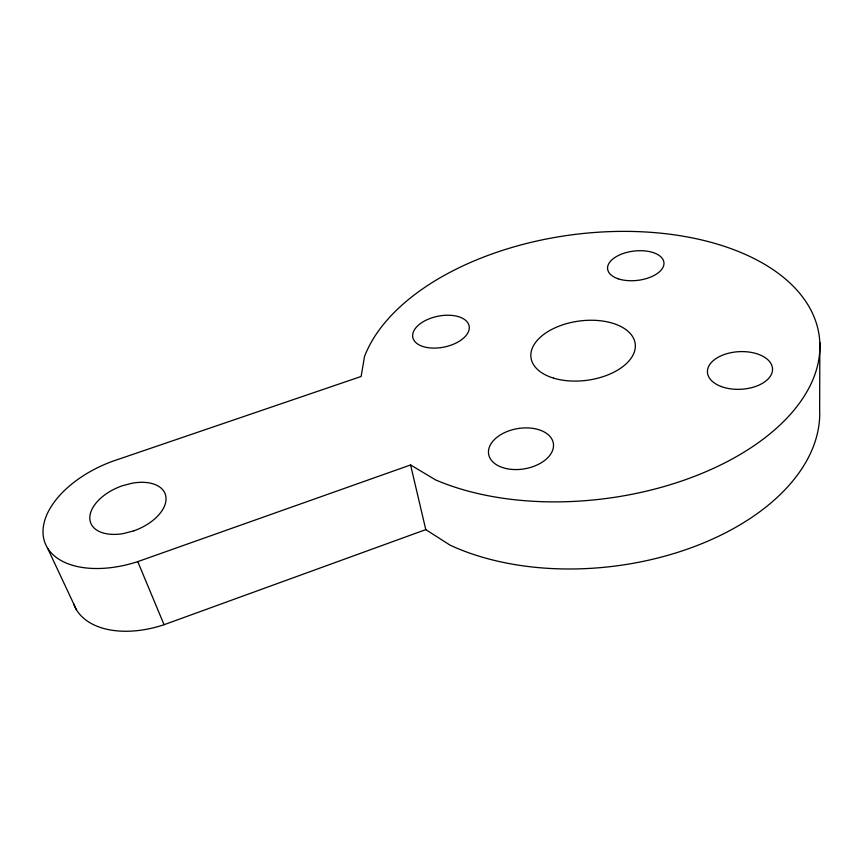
<?xml version="1.0" encoding="UTF-8"?>
<svg xmlns="http://www.w3.org/2000/svg" width="863" height="863" viewBox="0 0 863 863"><rect width="100%" height="100%" fill="white"/><g stroke="black" fill="none" stroke-linecap="round" stroke-linejoin="round"><path stroke-width="1.29" d="M819.85 342.525L819.645 409.655A223.733 136.505 -7.1 0 1 691.662 547.584A223.733 136.505 -7.1 0 1 450.044 545.136L425.783 529.612L410.583 464.952L137.756 561.63A88.824 51.456 -21.6 0 1 43.517 537.563A88.824 51.456 -21.6 0 1 119.105 459.062L361.122 376.484L364.52 356.484A231.996 132.934 -7.5 0 1 677.854 235.351A231.996 132.934 -7.5 0 1 784.478 420.637A231.996 132.934 -7.5 0 1 435.535 479.882L410.583 464.952M73.689 603.96A85.523 52.675 -22.6 0 0 164.067 624.715L425.783 529.612M47.443 547.897L76.429 609.71M137.756 561.63L164.067 624.715M133.862 530.821L123.689 533.507A39.968 23.128 -21.6 0 1 89.806 518.318A39.968 23.128 -21.6 0 1 122.33 485.772L132.061 483.215A39.968 23.128 -21.6 0 1 166.03 498.253A39.968 23.128 -21.6 0 1 133.862 530.821M426.851 347.487A28.738 15.728 -11.5 0 0 469.299 327.649A28.738 15.728 -11.5 0 0 426.743 319.871A28.738 15.728 -11.5 0 0 426.851 347.487M506.193 468.555A32.805 20.399 -9.5 0 0 553.485 444.391A32.805 20.399 -9.5 0 0 503.323 433.248A32.805 20.399 -9.5 0 0 506.193 468.555M553.668 378.156A52.567 29.881 -7.6 0 0 635.2 348.177A52.567 29.881 -7.6 0 0 560.4 325.631A52.567 29.881 -7.6 0 0 553.668 378.156M618.199 278.803A28.35 14.768 -6.6 0 0 663.669 265.567A28.35 14.768 -6.6 0 0 625.459 252.773A28.35 14.768 -6.6 0 0 618.199 278.803M721.263 386.538A32.589 18.824 -3 0 0 772.417 370.993A32.589 18.824 -3 0 0 726.29 353.852A32.589 18.824 -3 0 0 721.263 386.538"/></g></svg>
